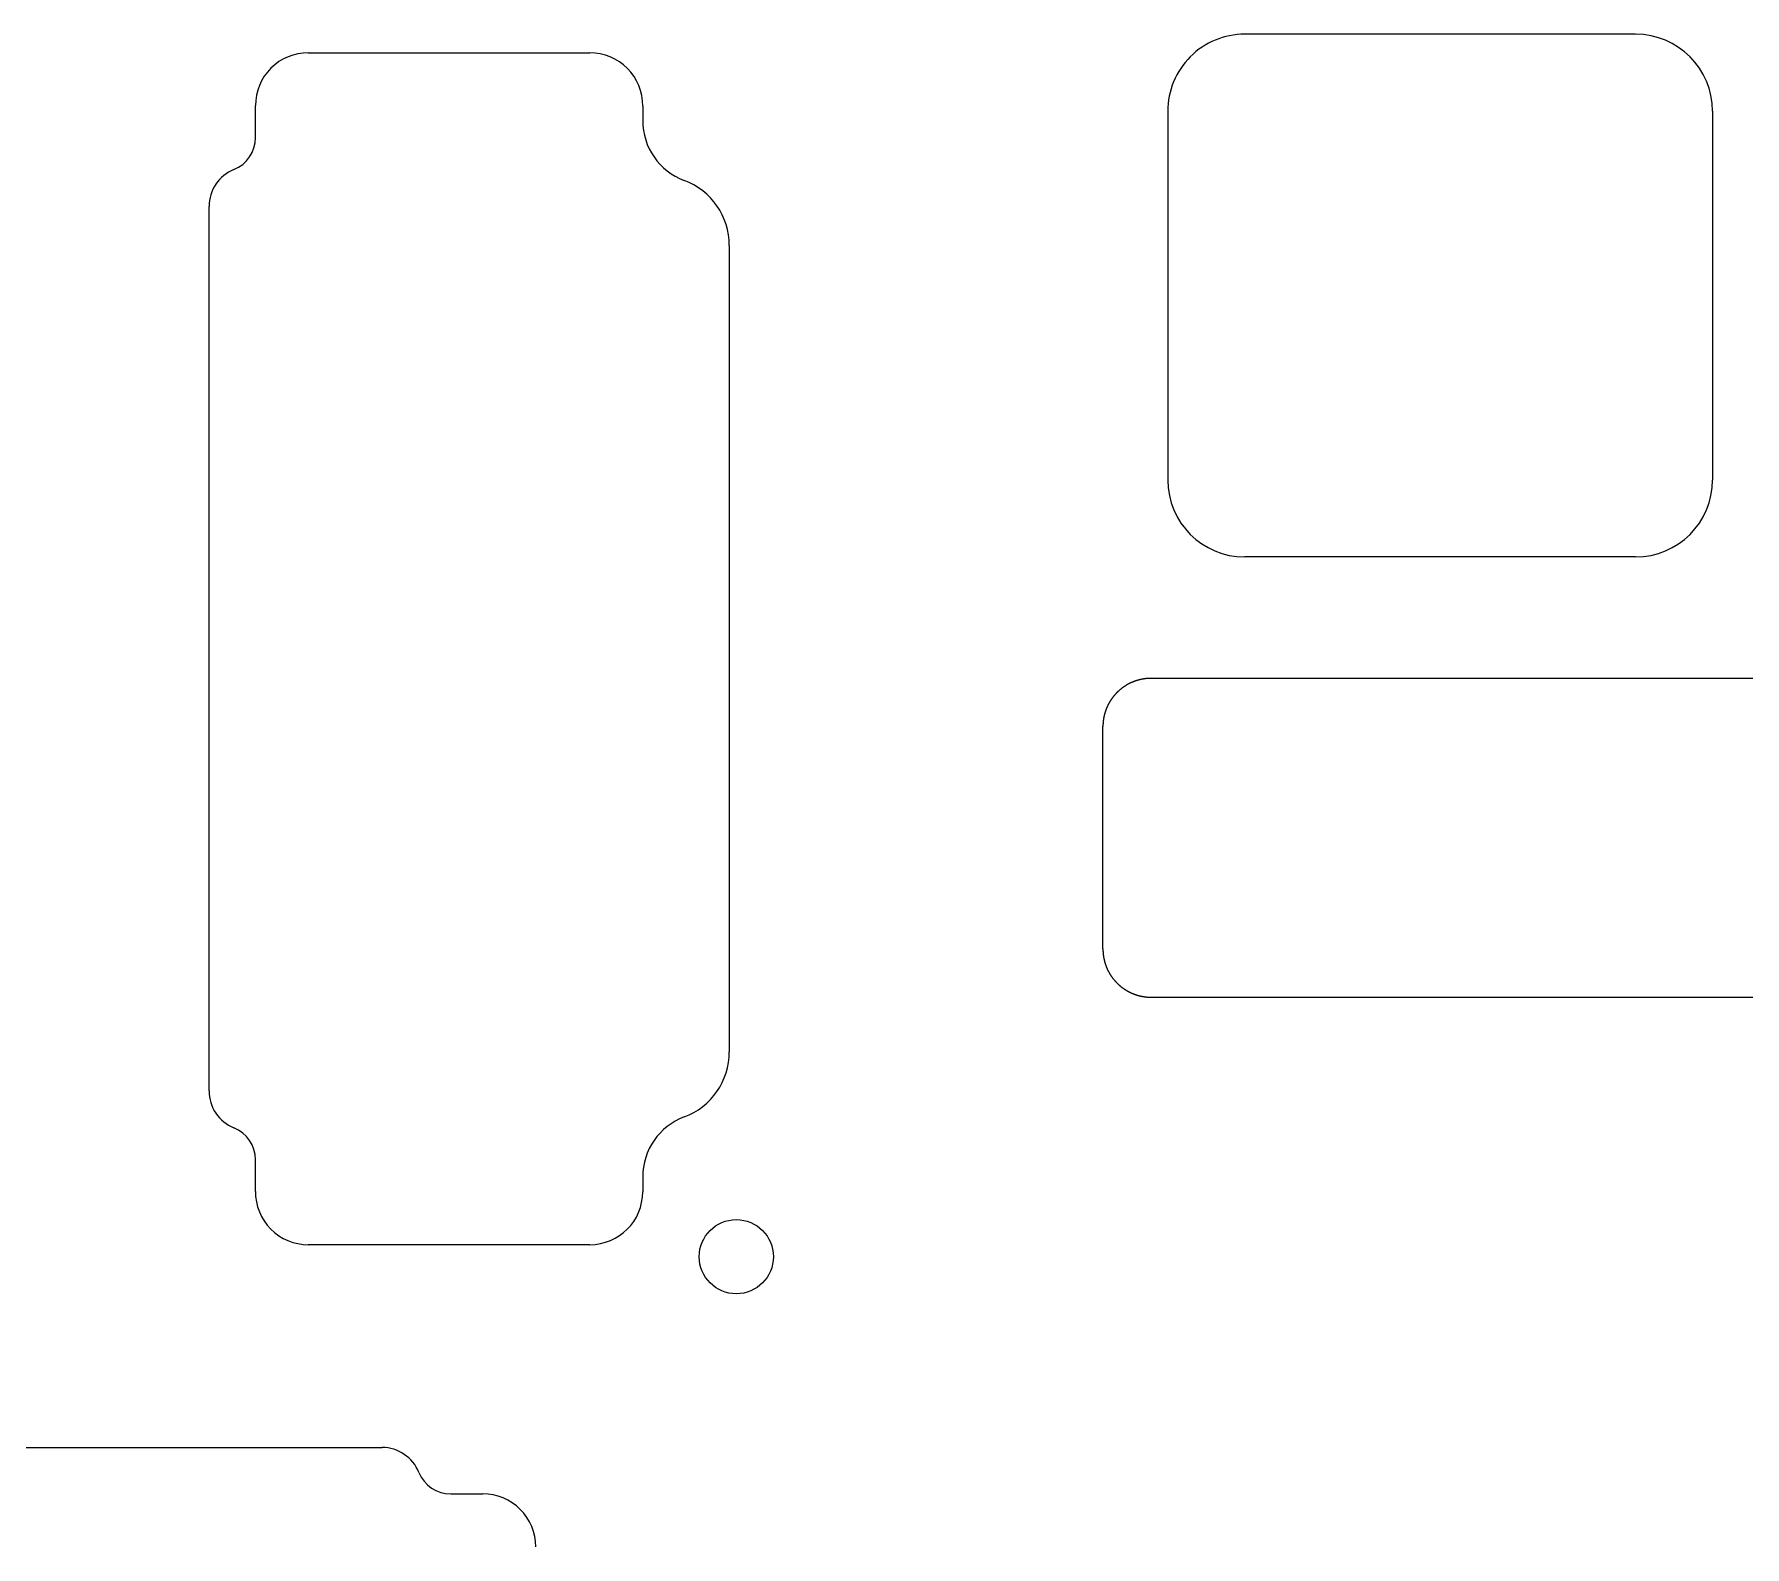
# Model space of a CAD drawing. Header units: millimetres. Extents: x -11 to 340, y -118 to 18.
# Drawn here: x 252.57 to 298.73, y -76.61 to -35.81 of the extents above; entities that cross this region are included whole.
import ezdxf

# ---------------------------------------------------------------- set-up
doc = ezdxf.new("R2010")
doc.units = ezdxf.units.MM
doc.header["$MEASUREMENT"] = 0
doc.layers.add('BLACK', color=7, linetype='CONTINUOUS')

msp = doc.modelspace()

# ---------------------------------------------------------------- linework, layer by layer
at = {"layer": 'BLACK', "linetype": 'Continuous'}
for p, q in [((285.237501, -35.812502), (285.237501, -35.8125)), ((295.7875, -35.8125), (285.237501, -35.8125)), ((259.96831, -36.312135), (267.56915, -36.312135)), ((258.54331, -38.602725), (258.54331, -37.737125)), ((268.99419, -37.749042), (268.99419, -38.141175)), ((283.162501, -37.8875), (283.162501, -47.8375)), ((297.862501, -37.8875), (297.862501, -47.8375)), ((257.29115, -64.315125), (257.29115, -40.459925)), ((271.33066, -41.512075), (271.33066, -63.262925)), ((295.787501, -49.9125), (285.2375, -49.9125)), ((295.787501, -49.912501), (295.787501, -49.9125)), ((281.823834, -53.538667), (281.816397, -53.54569)), ((281.831326, -53.531703), (281.823834, -53.538667)), ((281.838871, -53.524797), (281.831326, -53.531703)), ((281.84647, -53.517952), (281.838871, -53.524797)), ((281.854121, -53.511166), (281.84647, -53.517952)), ((281.861825, -53.504441), (281.854121, -53.511166)), ((281.86958, -53.497777), (281.861825, -53.504441)), ((281.877387, -53.491174), (281.86958, -53.497777)), ((281.885244, -53.484633), (281.877387, -53.491174)), ((281.893152, -53.478155), (281.885244, -53.484633)), ((281.901109, -53.471739), (281.893152, -53.478155)), ((281.909115, -53.465387), (281.901109, -53.471739)), ((281.91717, -53.459098), (281.909115, -53.465387)), ((281.925272, -53.452873), (281.91717, -53.459098)), ((281.933422, -53.446713), (281.925272, -53.452873)), ((281.941619, -53.440617), (281.933422, -53.446713)), ((281.949862, -53.434587), (281.941619, -53.440617)), ((281.958151, -53.428622), (281.949862, -53.434587)), ((281.966485, -53.422723), (281.958151, -53.428622)), ((281.974864, -53.416891), (281.966485, -53.422723)), ((281.983287, -53.411125), (281.974864, -53.416891)), ((281.991753, -53.405427), (281.983287, -53.411125)), ((282.000262, -53.399796), (281.991753, -53.405427)), ((282.008814, -53.394232), (282.000262, -53.399796)), ((282.017407, -53.388737), (282.008814, -53.394232)), ((282.026042, -53.383311), (282.017407, -53.388737)), ((282.034717, -53.377953), (282.026042, -53.383311)), ((282.043433, -53.372664), (282.034717, -53.377953)), ((282.052188, -53.367445), (282.043433, -53.372664)), ((282.060983, -53.362296), (282.052188, -53.367445)), ((282.069815, -53.357217), (282.060983, -53.362296)), ((282.078686, -53.352208), (282.069815, -53.357217)), ((282.087594, -53.34727), (282.078686, -53.352208)), ((282.096539, -53.342403), (282.087594, -53.34727)), ((282.10552, -53.337607), (282.096539, -53.342403)), ((282.114537, -53.332883), (282.10552, -53.337607)), ((282.12359, -53.32823), (282.114537, -53.332883)), ((282.132677, -53.32365), (282.12359, -53.32823)), ((282.141798, -53.319141), (282.132677, -53.32365)), ((282.150952, -53.314706), (282.141798, -53.319141)), ((282.16014, -53.310343), (282.150952, -53.314706)), ((282.16936, -53.306053), (282.16014, -53.310343)), ((282.178612, -53.301837), (282.16936, -53.306053)), ((282.187896, -53.297694), (282.178612, -53.301837)), ((282.19721, -53.293625), (282.187896, -53.297694)), ((282.206555, -53.289629), (282.19721, -53.293625)), ((282.21593, -53.285708), (282.206555, -53.289629)), ((282.225334, -53.281861), (282.21593, -53.285708)), ((282.234767, -53.278089), (282.225334, -53.281861)), ((282.244228, -53.274392), (282.234767, -53.278089)), ((282.253717, -53.270769), (282.244228, -53.274392)), ((282.263234, -53.267222), (282.253717, -53.270769)), ((282.272777, -53.26375), (282.263234, -53.267222)), ((282.282347, -53.260353), (282.272777, -53.26375)), ((282.291943, -53.257032), (282.282347, -53.260353)), ((282.301564, -53.253787), (282.291943, -53.257032)), ((282.31121, -53.250617), (282.301564, -53.253787)), ((282.32088, -53.247524), (282.31121, -53.250617)), ((282.330574, -53.244507), (282.32088, -53.247524)), ((282.340292, -53.241567), (282.330574, -53.244507)), ((282.350033, -53.238703), (282.340292, -53.241567)), ((282.359796, -53.235916), (282.350033, -53.238703)), ((282.369582, -53.233205), (282.359796, -53.235916)), ((282.379389, -53.230572), (282.369582, -53.233205)), ((282.389217, -53.228015), (282.379389, -53.230572)), ((282.399066, -53.225536), (282.389217, -53.228015)), ((282.408936, -53.223134), (282.399066, -53.225536)), ((282.418825, -53.220809), (282.408936, -53.223134)), ((282.428734, -53.218562), (282.418825, -53.220809)), ((282.438662, -53.216393), (282.428734, -53.218562)), ((282.448608, -53.214301), (282.438662, -53.216393)), ((282.458573, -53.212287), (282.448608, -53.214301)), ((282.468555, -53.210351), (282.458573, -53.212287)), ((282.478555, -53.208493), (282.468555, -53.210351)), ((282.488572, -53.206714), (282.478555, -53.208493)), ((282.498606, -53.205012), (282.488572, -53.206714)), ((282.508655, -53.203389), (282.498606, -53.205012)), ((282.518721, -53.201845), (282.508655, -53.203389)), ((282.528802, -53.200378), (282.518721, -53.201845)), ((282.538898, -53.198991), (282.528802, -53.200378)), ((282.549009, -53.197682), (282.538898, -53.198991)), ((282.559134, -53.196452), (282.549009, -53.197682)), ((282.569273, -53.1953), (282.559134, -53.196452)), ((282.579426, -53.194228), (282.569273, -53.1953)), ((282.589592, -53.193234), (282.579426, -53.194228)), ((282.599771, -53.19232), (282.589592, -53.193234)), ((282.609963, -53.191484), (282.599771, -53.19232)), ((282.620167, -53.190728), (282.609963, -53.191484)), ((282.630383, -53.190052), (282.620167, -53.190728)), ((282.64061, -53.189454), (282.630383, -53.190052)), ((282.650849, -53.188936), (282.64061, -53.189454)), ((282.661098, -53.188498), (282.650849, -53.188936)), ((282.671359, -53.188139), (282.661098, -53.188498)), ((282.681629, -53.187859), (282.671359, -53.188139)), ((282.69191, -53.18766), (282.681629, -53.187859)), ((282.7022, -53.18754), (282.69191, -53.18766)), ((282.7125, -53.1875), (282.7022, -53.18754)), ((336.3125, -53.1875), (282.7125, -53.1875)), ((281.506088, -54.002251), (281.504198, -54.006972)), ((281.507995, -53.99754), (281.506088, -54.002251)), ((281.509922, -53.992834), (281.507995, -53.99754)), ((281.511867, -53.988137), (281.509922, -53.992834)), ((281.513832, -53.983445), (281.511867, -53.988137)), ((281.515814, -53.978763), (281.513832, -53.983445)), ((281.517815, -53.974087), (281.515814, -53.978763)), ((281.519834, -53.96942), (281.517815, -53.974087)), ((281.521873, -53.964759), (281.519834, -53.96942)), ((281.523929, -53.960108), (281.521873, -53.964759)), ((281.526004, -53.955462), (281.523929, -53.960108)), ((281.528097, -53.950827), (281.526004, -53.955462)), ((281.530209, -53.946197), (281.528097, -53.950827)), ((281.532339, -53.941577), (281.530209, -53.946197)), ((281.534487, -53.936964), (281.532339, -53.941577)), ((281.536654, -53.93236), (281.534487, -53.936964)), ((281.538839, -53.927763), (281.536654, -53.93236)), ((281.541042, -53.923176), (281.538839, -53.927763)), ((281.543263, -53.918595), (281.541042, -53.923176)), ((281.545503, -53.914025), (281.543263, -53.918595)), ((281.547761, -53.909461), (281.545503, -53.914025)), ((281.550036, -53.904908), (281.547761, -53.909461)), ((281.55233, -53.900361), (281.550036, -53.904908)), ((281.554642, -53.895825), (281.55233, -53.900361)), ((281.556972, -53.891296), (281.554642, -53.895825)), ((281.559319, -53.886777), (281.556972, -53.891296)), ((281.561685, -53.882266), (281.559319, -53.886777)), ((281.564069, -53.877765), (281.561685, -53.882266)), ((281.56647, -53.873272), (281.564069, -53.877765)), ((281.568889, -53.868789), (281.56647, -53.873272)), ((281.571327, -53.864314), (281.568889, -53.868789)), ((281.573782, -53.85985), (281.571327, -53.864314)), ((281.576255, -53.855393), (281.573782, -53.85985)), ((281.578745, -53.850948), (281.576255, -53.855393)), ((281.581253, -53.84651), (281.578745, -53.850948)), ((281.583778, -53.842083), (281.581253, -53.84651)), ((281.586322, -53.837665), (281.583778, -53.842083)), ((281.588882, -53.833257), (281.586322, -53.837665)), ((281.591461, -53.828858), (281.588882, -53.833257)), ((281.594056, -53.82447), (281.591461, -53.828858)), ((281.59667, -53.82009), (281.594056, -53.82447)), ((281.5993, -53.815722), (281.59667, -53.82009)), ((281.601948, -53.811362), (281.5993, -53.815722)), ((281.604613, -53.807014), (281.601948, -53.811362)), ((281.607295, -53.802674), (281.604613, -53.807014)), ((281.609995, -53.798346), (281.607295, -53.802674)), ((281.612712, -53.794028), (281.609995, -53.798346)), ((281.615445, -53.78972), (281.612712, -53.794028)), ((281.618197, -53.785422), (281.615445, -53.78972)), ((281.620965, -53.781135), (281.618197, -53.785422)), ((281.62375, -53.776858), (281.620965, -53.781135)), ((281.626552, -53.772593), (281.62375, -53.776858)), ((281.629371, -53.768337), (281.626552, -53.772593)), ((281.632207, -53.764093), (281.629371, -53.768337)), ((281.63506, -53.759859), (281.632207, -53.764093)), ((281.637929, -53.755637), (281.63506, -53.759859)), ((281.640815, -53.751424), (281.637929, -53.755637)), ((281.643718, -53.747224), (281.640815, -53.751424)), ((281.646638, -53.743034), (281.643718, -53.747224)), ((281.649574, -53.738856), (281.646638, -53.743034)), ((281.652527, -53.734688), (281.649574, -53.738856)), ((281.655496, -53.730533), (281.652527, -53.734688)), ((281.658482, -53.726388), (281.655496, -53.730533)), ((281.661484, -53.722255), (281.658482, -53.726388)), ((281.664502, -53.718133), (281.661484, -53.722255)), ((281.667537, -53.714023), (281.664502, -53.718133)), ((281.670588, -53.709925), (281.667537, -53.714023)), ((281.673655, -53.705839), (281.670588, -53.709925)), ((281.676739, -53.701763), (281.673655, -53.705839)), ((281.679838, -53.697701), (281.676739, -53.701763)), ((281.682954, -53.69365), (281.679838, -53.697701)), ((281.686085, -53.689611), (281.682954, -53.69365)), ((281.689233, -53.685584), (281.686085, -53.689611)), ((281.692396, -53.681569), (281.689233, -53.685584)), ((281.695575, -53.677566), (281.692396, -53.681569)), ((281.69877, -53.673576), (281.695575, -53.677566)), ((281.701981, -53.669598), (281.69877, -53.673576)), ((281.705207, -53.665633), (281.701981, -53.669598)), ((281.70845, -53.66168), (281.705207, -53.665633)), ((281.711707, -53.65774), (281.70845, -53.66168)), ((281.714981, -53.653811), (281.711707, -53.65774)), ((281.718269, -53.649896), (281.714981, -53.653811)), ((281.721573, -53.645994), (281.718269, -53.649896)), ((281.724893, -53.642105), (281.721573, -53.645994)), ((281.728228, -53.638228), (281.724893, -53.642105)), ((281.731577, -53.634364), (281.728228, -53.638228)), ((281.734943, -53.630513), (281.731577, -53.634364)), ((281.738323, -53.626676), (281.734943, -53.630513)), ((281.741718, -53.622851), (281.738323, -53.626676)), ((281.745129, -53.61904), (281.741718, -53.622851)), ((281.748554, -53.615242), (281.745129, -53.61904)), ((281.751994, -53.611457), (281.748554, -53.615242)), ((281.755449, -53.607686), (281.751994, -53.611457)), ((281.758919, -53.603928), (281.755449, -53.607686)), ((281.762404, -53.600184), (281.758919, -53.603928)), ((281.765903, -53.596454), (281.762404, -53.600184)), ((281.769417, -53.592737), (281.765903, -53.596454)), ((281.772945, -53.589034), (281.769417, -53.592737)), ((281.776488, -53.585344), (281.772945, -53.589034)), ((281.780045, -53.581669), (281.776488, -53.585344)), ((281.783617, -53.578007), (281.780045, -53.581669)), ((281.787203, -53.57436), (281.783617, -53.578007)), ((281.790803, -53.570726), (281.787203, -53.57436)), ((281.794417, -53.567107), (281.790803, -53.570726)), ((281.801688, -53.55991), (281.794417, -53.567107)), ((281.809015, -53.552771), (281.801688, -53.55991)), ((281.816397, -53.54569), (281.809015, -53.552771)), ((281.412703, -54.464306), (281.412623, -54.469452)), ((281.412803, -54.45916), (281.412703, -54.464306)), ((281.412923, -54.454018), (281.412803, -54.45916)), ((281.413063, -54.448877), (281.412923, -54.454018)), ((281.413223, -54.44374), (281.413063, -54.448877)), ((281.413403, -54.438604), (281.413223, -54.44374)), ((281.413602, -54.433473), (281.413403, -54.438604)), ((281.413822, -54.428342), (281.413602, -54.433473)), ((281.414062, -54.423217), (281.413822, -54.428342)), ((281.414321, -54.418091), (281.414062, -54.423217)), ((281.414601, -54.412971), (281.414321, -54.418091)), ((281.4149, -54.407851), (281.414601, -54.412971)), ((281.415219, -54.402737), (281.4149, -54.407851)), ((281.415558, -54.397623), (281.415219, -54.402737)), ((281.415917, -54.392514), (281.415558, -54.397623)), ((281.416296, -54.387406), (281.415917, -54.392514)), ((281.416695, -54.382304), (281.416296, -54.387406)), ((281.417113, -54.377202), (281.416695, -54.382304)), ((281.417551, -54.372106), (281.417113, -54.377202)), ((281.41801, -54.36701), (281.417551, -54.372106)), ((281.418488, -54.36192), (281.41801, -54.36701)), ((281.418985, -54.356831), (281.418488, -54.36192)), ((281.419503, -54.351748), (281.418985, -54.356831)), ((281.42004, -54.346665), (281.419503, -54.351748)), ((281.420597, -54.341589), (281.42004, -54.346665)), ((281.421174, -54.336513), (281.420597, -54.341589)), ((281.421771, -54.331443), (281.421174, -54.336513)), ((281.422387, -54.326375), (281.421771, -54.331443)), ((281.423023, -54.321312), (281.422387, -54.326375)), ((281.423679, -54.316251), (281.423023, -54.321312)), ((281.424354, -54.311195), (281.423679, -54.316251)), ((281.42505, -54.306141), (281.424354, -54.311195)), ((281.425764, -54.301094), (281.42505, -54.306141)), ((281.426499, -54.296047), (281.425764, -54.301094)), ((281.427253, -54.291007), (281.426499, -54.296047)), ((281.428027, -54.285968), (281.427253, -54.291007)), ((281.42882, -54.280936), (281.428027, -54.285968)), ((281.429634, -54.275905), (281.42882, -54.280936)), ((281.430466, -54.270881), (281.429634, -54.275905)), ((281.431319, -54.265858), (281.430466, -54.270881)), ((281.432191, -54.260842), (281.431319, -54.265858)), ((281.433083, -54.255828), (281.432191, -54.260842)), ((281.433994, -54.25082), (281.433083, -54.255828)), ((281.434924, -54.245814), (281.433994, -54.25082)), ((281.435875, -54.240815), (281.434924, -54.245814)), ((281.436845, -54.235818), (281.435875, -54.240815)), ((281.437834, -54.230828), (281.436845, -54.235818)), ((281.438843, -54.22584), (281.437834, -54.230828)), ((281.439871, -54.220859), (281.438843, -54.22584)), ((281.440919, -54.21588), (281.439871, -54.220859)), ((281.441986, -54.210908), (281.440919, -54.21588)), ((281.443073, -54.205939), (281.441986, -54.210908)), ((281.444179, -54.200976), (281.443073, -54.205939)), ((281.445305, -54.196016), (281.444179, -54.200976)), ((281.44645, -54.191063), (281.445305, -54.196016)), ((281.447615, -54.186113), (281.44645, -54.191063)), ((281.448798, -54.18117), (281.447615, -54.186113)), ((281.450002, -54.17623), (281.448798, -54.18117)), ((281.451224, -54.171297), (281.450002, -54.17623)), ((281.452467, -54.166367), (281.451224, -54.171297)), ((281.453728, -54.161445), (281.452467, -54.166367)), ((281.455009, -54.156525), (281.453728, -54.161445)), ((281.456308, -54.151613), (281.455009, -54.156525)), ((281.457628, -54.146704), (281.456308, -54.151613)), ((281.458966, -54.141803), (281.457628, -54.146704)), ((281.460324, -54.136905), (281.458966, -54.141803)), ((281.461701, -54.132015), (281.460324, -54.136905)), ((281.463098, -54.127128), (281.461701, -54.132015)), ((281.464513, -54.122249), (281.463098, -54.127128)), ((281.465948, -54.117374), (281.464513, -54.122249)), ((281.467401, -54.112506), (281.465948, -54.117374)), ((281.468875, -54.107642), (281.467401, -54.112506)), ((281.470367, -54.102786), (281.468875, -54.107642)), ((281.471878, -54.097934), (281.470367, -54.102786)), ((281.473408, -54.09309), (281.471878, -54.097934)), ((281.474958, -54.08825), (281.473408, -54.09309)), ((281.476526, -54.083418), (281.474958, -54.08825)), ((281.478114, -54.07859), (281.476526, -54.083418)), ((281.47972, -54.073771), (281.478114, -54.07859)), ((281.481346, -54.068956), (281.47972, -54.073771)), ((281.48299, -54.064149), (281.481346, -54.068956)), ((281.484654, -54.059346), (281.48299, -54.064149)), ((281.486336, -54.054552), (281.484654, -54.059346)), ((281.488038, -54.049763), (281.486336, -54.054552)), ((281.489758, -54.044982), (281.488038, -54.049763)), ((281.491497, -54.040206), (281.489758, -54.044982)), ((281.493255, -54.035438), (281.491497, -54.040206)), ((281.495032, -54.030676), (281.493255, -54.035438)), ((281.496828, -54.025922), (281.495032, -54.030676)), ((281.498642, -54.021173), (281.496828, -54.025922)), ((281.500475, -54.016433), (281.498642, -54.021173)), ((281.502328, -54.011698), (281.500475, -54.016433)), ((281.504198, -54.006972), (281.502328, -54.011698)), ((281.412503, -54.48491), (281.4125, -54.4875)), ((281.4125, -60.4875), (281.4125, -54.4875)), ((281.412523, -54.479755), (281.412503, -54.48491)), ((281.412563, -54.474604), (281.412523, -54.479755)), ((281.412623, -54.469452), (281.412563, -54.474604)), ((281.4125, -60.4875), (281.41254, -60.4978)), ((281.41254, -60.4978), (281.41266, -60.50809)), ((281.41266, -60.50809), (281.412859, -60.518371)), ((281.412859, -60.518371), (281.413139, -60.528641)), ((281.413139, -60.528641), (281.413498, -60.538902)), ((281.413498, -60.538902), (281.413936, -60.549151)), ((281.413936, -60.549151), (281.414454, -60.55939)), ((281.414454, -60.55939), (281.415052, -60.569617)), ((281.415052, -60.569617), (281.415728, -60.579833)), ((281.415728, -60.579833), (281.416484, -60.590037)), ((281.416484, -60.590037), (281.41732, -60.600229)), ((281.41732, -60.600229), (281.418234, -60.610408)), ((281.418234, -60.610408), (281.419228, -60.620574)), ((281.419228, -60.620574), (281.4203, -60.630727)), ((281.4203, -60.630727), (281.421452, -60.640866)), ((281.421452, -60.640866), (281.422682, -60.650991)), ((281.422682, -60.650991), (281.423991, -60.661102)), ((281.423991, -60.661102), (281.425378, -60.671198)), ((281.425378, -60.671198), (281.426845, -60.681279)), ((281.426845, -60.681279), (281.428389, -60.691345)), ((281.428389, -60.691345), (281.430012, -60.701394)), ((281.430012, -60.701394), (281.431714, -60.711428)), ((281.431714, -60.711428), (281.433493, -60.721445)), ((281.433493, -60.721445), (281.435351, -60.731445)), ((281.435351, -60.731445), (281.437287, -60.741427)), ((281.437287, -60.741427), (281.439301, -60.751392)), ((281.439301, -60.751392), (281.441393, -60.761338)), ((281.441393, -60.761338), (281.443562, -60.771266)), ((281.443562, -60.771266), (281.445809, -60.781175)), ((281.445809, -60.781175), (281.448134, -60.791064)), ((281.448134, -60.791064), (281.450536, -60.800934)), ((281.450536, -60.800934), (281.453015, -60.810783)), ((281.453015, -60.810783), (281.455572, -60.820611)), ((281.455572, -60.820611), (281.458205, -60.830418)), ((281.458205, -60.830418), (281.460916, -60.840204)), ((281.460916, -60.840204), (281.463703, -60.849967)), ((281.463703, -60.849967), (281.466567, -60.859708)), ((281.466567, -60.859708), (281.469507, -60.869426)), ((281.469507, -60.869426), (281.472524, -60.87912)), ((281.472524, -60.87912), (281.475617, -60.88879)), ((281.475617, -60.88879), (281.478787, -60.898436)), ((281.478787, -60.898436), (281.482032, -60.908057)), ((281.482032, -60.908057), (281.485353, -60.917653)), ((281.485353, -60.917653), (281.48875, -60.927223)), ((281.48875, -60.927223), (281.492222, -60.936766)), ((281.492222, -60.936766), (281.495769, -60.946283)), ((281.495769, -60.946283), (281.499392, -60.955772)), ((281.499392, -60.955772), (281.503089, -60.965233)), ((281.503089, -60.965233), (281.506861, -60.974666)), ((281.506861, -60.974666), (281.510708, -60.98407)), ((281.510708, -60.98407), (281.514629, -60.993445)), ((281.514629, -60.993445), (281.518625, -61.00279)), ((281.518625, -61.00279), (281.522694, -61.012104)), ((281.522694, -61.012104), (281.526837, -61.021388)), ((281.526837, -61.021388), (281.531053, -61.03064)), ((281.531053, -61.03064), (281.535343, -61.03986)), ((281.535343, -61.03986), (281.539706, -61.049048)), ((281.539706, -61.049048), (281.544141, -61.058202)), ((281.544141, -61.058202), (281.54865, -61.067323)), ((281.54865, -61.067323), (281.55323, -61.07641)), ((281.55323, -61.07641), (281.557883, -61.085463)), ((281.557883, -61.085463), (281.562607, -61.09448)), ((281.562607, -61.09448), (281.567403, -61.103461)), ((281.567403, -61.103461), (281.57227, -61.112406)), ((281.57227, -61.112406), (281.577208, -61.121314)), ((281.577208, -61.121314), (281.582217, -61.130185)), ((281.582217, -61.130185), (281.587296, -61.139017)), ((281.587296, -61.139017), (281.592445, -61.147812)), ((281.592445, -61.147812), (281.597664, -61.156567)), ((281.597664, -61.156567), (281.602953, -61.165283)), ((281.602953, -61.165283), (281.608311, -61.173958)), ((281.608311, -61.173958), (281.613737, -61.182593)), ((281.613737, -61.182593), (281.619232, -61.191186)), ((281.619232, -61.191186), (281.624796, -61.199738)), ((281.624796, -61.199738), (281.630427, -61.208247)), ((281.630427, -61.208247), (281.636125, -61.216713)), ((281.636125, -61.216713), (281.641891, -61.225136)), ((281.641891, -61.225136), (281.647723, -61.233515)), ((281.647723, -61.233515), (281.653622, -61.241849)), ((281.653622, -61.241849), (281.659587, -61.250138)), ((281.659587, -61.250138), (281.665617, -61.258381)), ((281.665617, -61.258381), (281.671713, -61.266578)), ((281.671713, -61.266578), (281.677873, -61.274728)), ((281.677873, -61.274728), (281.684098, -61.28283)), ((281.684098, -61.28283), (281.690387, -61.290885)), ((281.690387, -61.290885), (281.696739, -61.298891)), ((281.696739, -61.298891), (281.703155, -61.306848)), ((281.703155, -61.306848), (281.709633, -61.314756)), ((281.709633, -61.314756), (281.716174, -61.322613)), ((281.716174, -61.322613), (281.722777, -61.33042)), ((281.722777, -61.33042), (281.729441, -61.338175)), ((281.729441, -61.338175), (281.736166, -61.345879)), ((281.736166, -61.345879), (281.742952, -61.35353)), ((281.742952, -61.35353), (281.749797, -61.361129)), ((281.749797, -61.361129), (281.756703, -61.368674)), ((281.756703, -61.368674), (281.763667, -61.376166)), ((281.763667, -61.376166), (281.77069, -61.383603)), ((281.77069, -61.383603), (281.777771, -61.390985)), ((281.777771, -61.390985), (281.78491, -61.398312)), ((281.78491, -61.398312), (281.792107, -61.405583)), ((281.792107, -61.405583), (281.795726, -61.409197)), ((281.795726, -61.409197), (281.79936, -61.412797)), ((281.79936, -61.412797), (281.803007, -61.416383)), ((281.803007, -61.416383), (281.806669, -61.419955)), ((281.806669, -61.419955), (281.810344, -61.423512)), ((281.810344, -61.423512), (281.814034, -61.427055)), ((281.814034, -61.427055), (281.817737, -61.430583)), ((281.817737, -61.430583), (281.821454, -61.434097)), ((281.821454, -61.434097), (281.825184, -61.437596)), ((281.825184, -61.437596), (281.828928, -61.441081)), ((281.828928, -61.441081), (281.832686, -61.444551)), ((281.832686, -61.444551), (281.836457, -61.448006)), ((281.836457, -61.448006), (281.840242, -61.451446)), ((281.840242, -61.451446), (281.84404, -61.454871)), ((281.84404, -61.454871), (281.847851, -61.458282)), ((281.847851, -61.458282), (281.851676, -61.461677)), ((281.851676, -61.461677), (281.855513, -61.465057)), ((281.855513, -61.465057), (281.859364, -61.468423)), ((281.859364, -61.468423), (281.863228, -61.471772)), ((281.863228, -61.471772), (281.867105, -61.475107)), ((281.867105, -61.475107), (281.870994, -61.478427)), ((281.870994, -61.478427), (281.874896, -61.481731)), ((281.874896, -61.481731), (281.878811, -61.485019)), ((281.878811, -61.485019), (281.88274, -61.488293)), ((281.88274, -61.488293), (281.88668, -61.49155)), ((281.88668, -61.49155), (281.890633, -61.494793)), ((281.890633, -61.494793), (281.894598, -61.498019)), ((281.894598, -61.498019), (281.898576, -61.50123)), ((281.898576, -61.50123), (281.902566, -61.504425)), ((281.902566, -61.504425), (281.906569, -61.507604)), ((281.906569, -61.507604), (281.910584, -61.510767)), ((281.910584, -61.510767), (281.914611, -61.513915)), ((281.914611, -61.513915), (281.91865, -61.517046)), ((281.91865, -61.517046), (281.922701, -61.520162)), ((281.922701, -61.520162), (281.926763, -61.523261)), ((281.926763, -61.523261), (281.930839, -61.526345)), ((281.930839, -61.526345), (281.934925, -61.529412)), ((281.934925, -61.529412), (281.939023, -61.532463)), ((281.939023, -61.532463), (281.943133, -61.535498)), ((281.943133, -61.535498), (281.947255, -61.538516)), ((281.947255, -61.538516), (281.951388, -61.541518)), ((281.951388, -61.541518), (281.955533, -61.544504)), ((281.955533, -61.544504), (281.959688, -61.547473)), ((281.959688, -61.547473), (281.963856, -61.550426)), ((281.963856, -61.550426), (281.968034, -61.553362)), ((281.968034, -61.553362), (281.972224, -61.556282)), ((281.972224, -61.556282), (281.976424, -61.559185)), ((281.976424, -61.559185), (281.980637, -61.562071)), ((281.980637, -61.562071), (281.984859, -61.56494)), ((281.984859, -61.56494), (281.989093, -61.567793)), ((281.989093, -61.567793), (281.993337, -61.570629)), ((281.993337, -61.570629), (281.997593, -61.573448)), ((281.997593, -61.573448), (282.001858, -61.57625)), ((282.001858, -61.57625), (282.006135, -61.579035)), ((282.006135, -61.579035), (282.010422, -61.581803)), ((282.010422, -61.581803), (282.01472, -61.584555)), ((282.01472, -61.584555), (282.019028, -61.587288)), ((282.019028, -61.587288), (282.023346, -61.590005)), ((282.023346, -61.590005), (282.027674, -61.592705)), ((282.027674, -61.592705), (282.032014, -61.595387)), ((282.032014, -61.595387), (282.036362, -61.598052)), ((282.036362, -61.598052), (282.040722, -61.6007)), ((282.040722, -61.6007), (282.04509, -61.60333)), ((282.04509, -61.60333), (282.04947, -61.605944)), ((282.04947, -61.605944), (282.053858, -61.608539)), ((282.053858, -61.608539), (282.058257, -61.611118)), ((282.058257, -61.611118), (282.062665, -61.613678)), ((282.062665, -61.613678), (282.067083, -61.616222)), ((282.067083, -61.616222), (282.07151, -61.618747)), ((282.07151, -61.618747), (282.075948, -61.621255)), ((282.075948, -61.621255), (282.080393, -61.623745)), ((282.080393, -61.623745), (282.08485, -61.626218)), ((282.08485, -61.626218), (282.089314, -61.628673)), ((282.089314, -61.628673), (282.093789, -61.631111)), ((282.093789, -61.631111), (282.098272, -61.63353)), ((282.098272, -61.63353), (282.102765, -61.635931)), ((282.102765, -61.635931), (282.107266, -61.638315)), ((282.107266, -61.638315), (282.111777, -61.640681)), ((282.111777, -61.640681), (282.116296, -61.643028)), ((282.116296, -61.643028), (282.120825, -61.645358)), ((282.120825, -61.645358), (282.125361, -61.64767)), ((282.125361, -61.64767), (282.129908, -61.649964)), ((282.129908, -61.649964), (282.134461, -61.652239)), ((282.134461, -61.652239), (282.139025, -61.654497)), ((282.139025, -61.654497), (282.143595, -61.656737)), ((282.143595, -61.656737), (282.148176, -61.658958)), ((282.148176, -61.658958), (282.152763, -61.661161)), ((282.152763, -61.661161), (282.15736, -61.663346)), ((282.15736, -61.663346), (282.161964, -61.665513)), ((282.161964, -61.665513), (282.166577, -61.667661)), ((282.166577, -61.667661), (282.171197, -61.669791)), ((282.171197, -61.669791), (282.175827, -61.671903)), ((282.175827, -61.671903), (282.180462, -61.673996)), ((282.180462, -61.673996), (282.185108, -61.676071)), ((282.185108, -61.676071), (282.189759, -61.678127)), ((282.189759, -61.678127), (282.19442, -61.680166)), ((282.19442, -61.680166), (282.199087, -61.682185)), ((282.199087, -61.682185), (282.203763, -61.684186)), ((282.203763, -61.684186), (282.208445, -61.686168)), ((282.208445, -61.686168), (282.213137, -61.688133)), ((282.213137, -61.688133), (282.217834, -61.690078)), ((282.217834, -61.690078), (282.22254, -61.692005)), ((282.22254, -61.692005), (282.227251, -61.693912)), ((282.227251, -61.693912), (282.231972, -61.695802)), ((282.231972, -61.695802), (282.236698, -61.697672)), ((282.236698, -61.697672), (282.241433, -61.699525)), ((282.241433, -61.699525), (282.246173, -61.701358)), ((282.246173, -61.701358), (282.250922, -61.703172)), ((282.250922, -61.703172), (282.255676, -61.704968)), ((282.255676, -61.704968), (282.260438, -61.706745)), ((282.260438, -61.706745), (282.265206, -61.708503)), ((282.265206, -61.708503), (282.269982, -61.710242)), ((282.269982, -61.710242), (282.274763, -61.711962)), ((282.274763, -61.711962), (282.279552, -61.713664)), ((282.279552, -61.713664), (282.284346, -61.715346)), ((282.284346, -61.715346), (282.289149, -61.71701)), ((282.289149, -61.71701), (282.293956, -61.718654)), ((282.293956, -61.718654), (282.298771, -61.72028)), ((282.298771, -61.72028), (282.30359, -61.721886)), ((282.30359, -61.721886), (282.308418, -61.723474)), ((282.308418, -61.723474), (282.31325, -61.725042)), ((282.31325, -61.725042), (282.31809, -61.726592)), ((282.31809, -61.726592), (282.322934, -61.728122)), ((282.322934, -61.728122), (282.327786, -61.729633)), ((282.327786, -61.729633), (282.332642, -61.731125)), ((282.332642, -61.731125), (282.337506, -61.732599)), ((282.337506, -61.732599), (282.342374, -61.734052)), ((282.342374, -61.734052), (282.347249, -61.735487)), ((282.347249, -61.735487), (282.352128, -61.736902)), ((282.352128, -61.736902), (282.357015, -61.738299)), ((282.357015, -61.738299), (282.361905, -61.739676)), ((282.361905, -61.739676), (282.366803, -61.741034)), ((282.366803, -61.741034), (282.371704, -61.742372)), ((282.371704, -61.742372), (282.376613, -61.743692)), ((282.376613, -61.743692), (282.381525, -61.744991)), ((282.381525, -61.744991), (282.386445, -61.746272)), ((282.386445, -61.746272), (282.391367, -61.747533)), ((282.391367, -61.747533), (282.396297, -61.748776)), ((282.396297, -61.748776), (282.40123, -61.749998)), ((282.40123, -61.749998), (282.40617, -61.751202)), ((282.40617, -61.751202), (282.411113, -61.752385)), ((282.411113, -61.752385), (282.416063, -61.75355)), ((282.416063, -61.75355), (282.421016, -61.754695)), ((282.421016, -61.754695), (282.425976, -61.755821)), ((282.425976, -61.755821), (282.430939, -61.756927)), ((282.430939, -61.756927), (282.435908, -61.758014)), ((282.435908, -61.758014), (282.44088, -61.759081)), ((282.44088, -61.759081), (282.445859, -61.760129)), ((282.445859, -61.760129), (282.45084, -61.761157)), ((282.45084, -61.761157), (282.455828, -61.762166)), ((282.455828, -61.762166), (282.460818, -61.763155)), ((282.460818, -61.763155), (282.465815, -61.764125)), ((282.465815, -61.764125), (282.470814, -61.765076)), ((282.470814, -61.765076), (282.47582, -61.766006)), ((282.47582, -61.766006), (282.480828, -61.766917)), ((282.480828, -61.766917), (282.485842, -61.767809)), ((282.485842, -61.767809), (282.490858, -61.768681)), ((282.490858, -61.768681), (282.495881, -61.769534)), ((282.495881, -61.769534), (282.500905, -61.770366)), ((282.500905, -61.770366), (282.505936, -61.77118)), ((282.505936, -61.77118), (282.510968, -61.771973)), ((282.510968, -61.771973), (282.516007, -61.772747)), ((282.516007, -61.772747), (282.521047, -61.773501)), ((282.521047, -61.773501), (282.526094, -61.774236)), ((282.526094, -61.774236), (282.531141, -61.77495)), ((282.531141, -61.77495), (282.536195, -61.775646)), ((282.536195, -61.775646), (282.541251, -61.776321)), ((282.541251, -61.776321), (282.546312, -61.776977)), ((282.546312, -61.776977), (282.551375, -61.777613)), ((282.551375, -61.777613), (282.556443, -61.778229)), ((282.556443, -61.778229), (282.561513, -61.778826)), ((282.561513, -61.778826), (282.566589, -61.779403)), ((282.566589, -61.779403), (282.571665, -61.77996)), ((282.571665, -61.77996), (282.576748, -61.780497)), ((282.576748, -61.780497), (282.581831, -61.781015)), ((282.581831, -61.781015), (282.58692, -61.781512)), ((282.58692, -61.781512), (282.59201, -61.78199)), ((282.59201, -61.78199), (282.597106, -61.782449)), ((282.597106, -61.782449), (282.602202, -61.782887)), ((282.602202, -61.782887), (282.607304, -61.783305)), ((282.607304, -61.783305), (282.612406, -61.783704)), ((282.612406, -61.783704), (282.617514, -61.784083)), ((282.617514, -61.784083), (282.622623, -61.784442)), ((282.622623, -61.784442), (282.627737, -61.784781)), ((282.627737, -61.784781), (282.632851, -61.7851)), ((282.632851, -61.7851), (282.637971, -61.785399)), ((282.637971, -61.785399), (282.643091, -61.785679)), ((282.643091, -61.785679), (282.648217, -61.785938)), ((282.648217, -61.785938), (282.653342, -61.786178)), ((282.653342, -61.786178), (282.658473, -61.786398)), ((282.658473, -61.786398), (282.663604, -61.786597)), ((282.663604, -61.786597), (282.66874, -61.786777)), ((282.66874, -61.786777), (282.673877, -61.786937)), ((282.673877, -61.786937), (282.679018, -61.787077)), ((282.679018, -61.787077), (282.68416, -61.787197)), ((282.68416, -61.787197), (282.689306, -61.787297)), ((282.689306, -61.787297), (282.694452, -61.787377)), ((282.694452, -61.787377), (282.699604, -61.787437)), ((282.699604, -61.787437), (282.704755, -61.787477)), ((282.704755, -61.787477), (282.709911, -61.787497)), ((282.709911, -61.787497), (282.7125, -61.7875)), ((282.7125, -61.7875), (336.3125, -61.7875)), ((257.291161, -64.315125), (257.29115, -64.315125)), ((258.543298, -66.172425), (258.54331, -66.172425)), ((258.54331, -67.025988), (258.54331, -66.172425)), ((268.99419, -66.633925), (268.99419, -67.038025)), ((267.56919, -68.463015), (259.96845, -68.463015)), ((238.103625, -73.9349), (261.958825, -73.9349)), ((263.816025, -75.18706), (264.681625, -75.18706))]:
    msp.add_line(p, q, dxfattribs=at)
at = {"layer": 'BLACK'}
msp.add_circle((271.51875, -68.7875), 1, dxfattribs=at)
for centre, radius, start, end in [((285.2375, -37.8875), 2.074999, 89.9999724, 180), ((295.7875, -37.8875), 2.075, 0, 90), ((259.96825, -37.7371), 1.42494, 89.9975875, 180.0010052), ((267.56911, -37.73726), 1.425125, 359.5263119, 89.9983918), ((270.71913, -38.14117), 1.724936, 180.0001661, 249.4540821), ((257.61485, -38.6027), 0.92846, 292.024521, 359.9984572), ((258.36614, -40.45996), 1.07499, 112.023705, 179.9981345), ((269.45558, -41.51216), 1.875082, 0.0025973, 69.4509823), ((285.2375, -47.8375), 2.075, 180, 270), ((295.7875, -47.8375), 2.075001, 270.0000276, 0), ((269.455665, -63.263038), 1.874995, 290.5469215, 0.003453), ((258.366101, -64.315226), 1.07494, 179.9946166, 247.9775025), ((270.719098, -66.633949), 1.724908, 110.5454784, 179.9992028), ((257.614921, -66.172376), 0.928376, 359.9969759, 67.9778284), ((259.968342, -67.037933), 1.425082, 179.5197427, 270.0043422), ((267.569189, -67.038014), 1.425001, 270.0000402, 359.9995577), ((261.95879, -75.00989), 1.07499, 22.023705, 89.9981345), ((263.81605, -74.2586), 0.92846, 202.024521, 269.9984572), ((264.68165, -76.612), 1.42494, 359.9975875, 90.0010052)]:
    msp.add_arc(centre, radius, start, end, dxfattribs=at)

doc.saveas('drawing.dxf')
